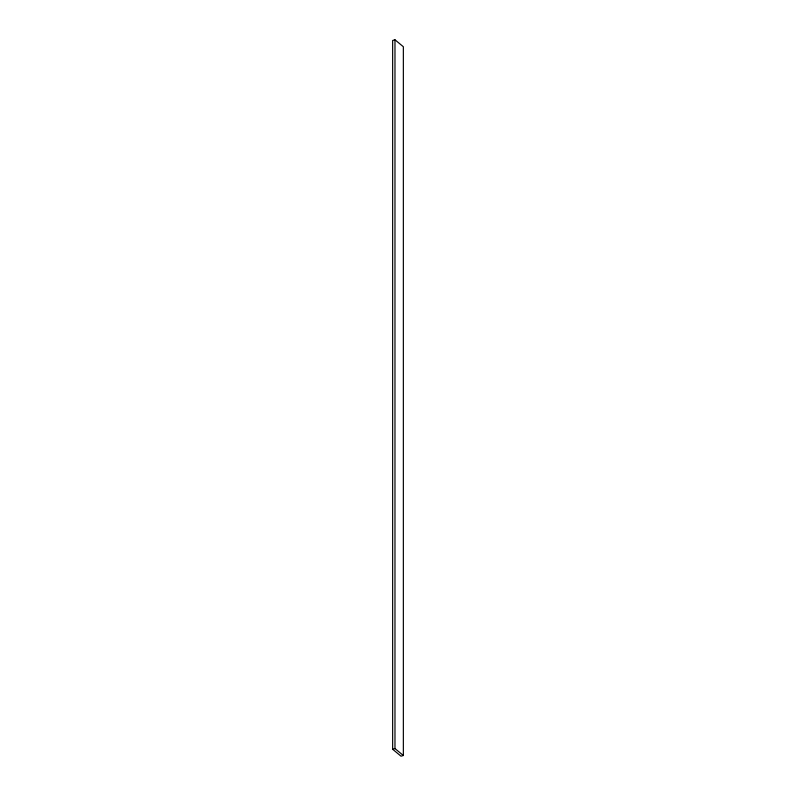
<?xml version="1.0" encoding="UTF-8"?>
<svg xmlns="http://www.w3.org/2000/svg" width="796" height="796" viewBox="0 0 796 796"><rect width="100%" height="100%" fill="white"/><g stroke="black" fill="none" stroke-linecap="round" stroke-linejoin="round"><path stroke-width="1.19" d="M394.975 39.8L392.647 40.497L392.647 749.265L401.025 756.2L403.353 755.503L403.353 46.735L394.975 39.8L394.975 748.568L403.353 755.503M392.647 749.265L394.975 748.568"/></g></svg>
